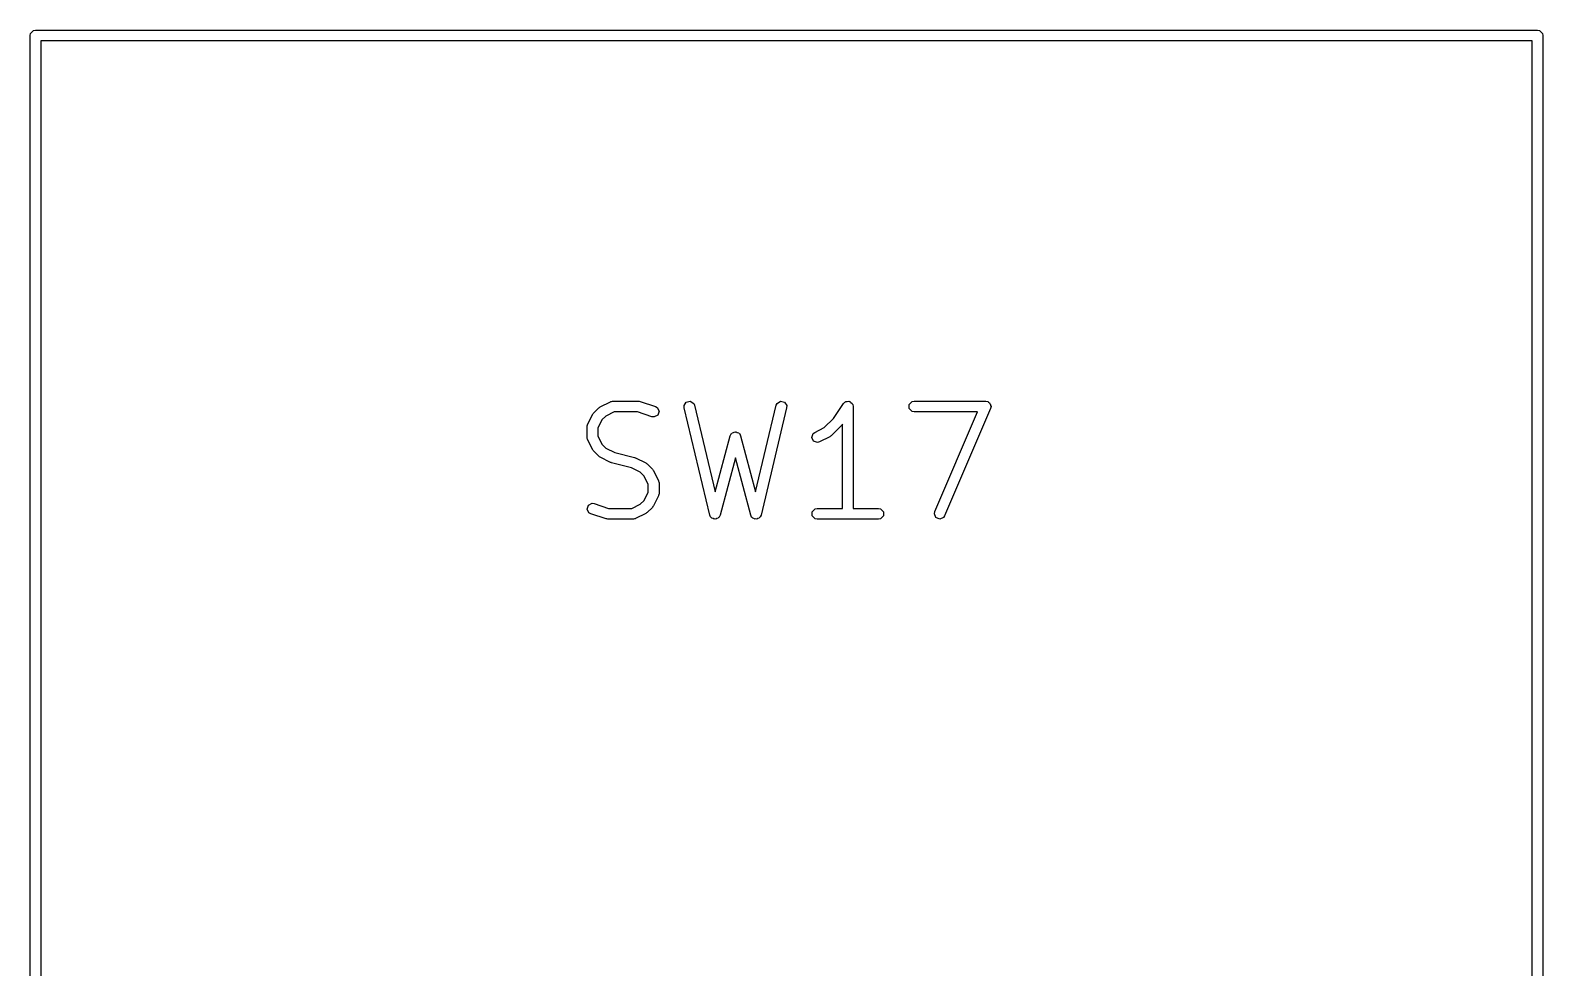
# Model space of a CAD drawing. Extents: x 4.36 to 8.72, y -6.23 to -0.63.
# Drawn here: x 6.687 to 7.243, y -4.632 to -4.287 of the extents above; entities that cross this region are included whole.
import ezdxf

# ---------------------------------------------------------------- set-up
doc = ezdxf.new("R2010")
doc.units = 0
doc.header["$MEASUREMENT"] = 0
doc.layers.add('BLACK', color=7, linetype='CONTINUOUS')

msp = doc.modelspace()

# ---------------------------------------------------------------- linework, layer by layer
at = {"layer": 'BLACK', "linetype": 'CONTINUOUS'}
for p, q in [((6.68744, -4.28941), (6.68759, -4.28866)), ((6.68744, -4.84059), (6.68744, -4.28941)), ((6.68759, -4.28866), (6.68866, -4.28759)), ((6.68866, -4.28759), (6.68941, -4.28744)), ((6.68941, -4.28744), (7.24059, -4.28744)), ((7.24059, -4.28744), (7.24134, -4.28759)), ((7.24134, -4.28759), (7.24241, -4.28866)), ((7.24241, -4.28866), (7.24256, -4.28941)), ((7.24256, -4.28941), (7.24256, -4.84059)), ((6.69138, -4.29138), (6.69138, -4.83862)), ((7.23862, -4.29138), (6.69138, -4.29138)), ((7.23862, -4.83862), (7.23862, -4.29138)), ((6.89663, -4.42564), (6.90038, -4.42377)), ((6.90038, -4.42377), (6.90047, -4.42374)), ((6.90047, -4.42374), (6.9005, -4.42371)), ((6.9005, -4.42371), (6.90081, -4.42365)), ((6.90081, -4.42365), (6.90112, -4.42356)), ((6.90112, -4.42356), (6.90116, -4.42358)), ((6.90116, -4.42358), (6.90126, -4.42356)), ((6.90126, -4.42356), (6.91063, -4.42356)), ((6.91063, -4.42356), (6.91094, -4.42362)), ((6.91094, -4.42362), (6.91125, -4.42366)), ((6.91125, -4.42366), (6.91688, -4.42554)), ((6.92744, -4.42522), (6.92823, -4.42393)), ((6.92823, -4.42393), (6.92969, -4.42358)), ((6.92969, -4.42358), (6.93097, -4.42437)), ((6.96153, -4.42437), (6.96281, -4.42358)), ((6.96281, -4.42358), (6.96428, -4.42393)), ((6.96428, -4.42393), (6.96507, -4.42522)), ((6.98586, -4.42444), (6.9864, -4.42389)), ((6.9864, -4.42389), (6.9866, -4.42385)), ((6.9866, -4.42385), (6.98674, -4.42371)), ((6.98674, -4.42371), (6.98732, -4.42371)), ((6.98732, -4.42371), (6.98788, -4.4236)), ((6.98788, -4.4236), (6.98805, -4.42371)), ((6.98805, -4.42371), (6.98825, -4.42371)), ((6.98825, -4.42371), (6.98866, -4.42411)), ((6.98866, -4.42411), (6.98913, -4.42443)), ((7.01005, -4.42477), (7.01112, -4.42371)), ((7.01112, -4.42371), (7.01187, -4.42356)), ((7.01187, -4.42356), (7.03812, -4.42356)), ((7.03812, -4.42356), (7.03813, -4.42356)), ((7.03813, -4.42356), (7.03814, -4.42356)), ((7.03814, -4.42356), (7.03816, -4.42357)), ((7.03816, -4.42357), (7.03887, -4.42371)), ((7.03887, -4.42371), (7.03915, -4.42399)), ((7.03915, -4.42399), (7.03952, -4.42415)), ((7.03952, -4.42415), (7.03967, -4.42451)), ((6.892, -4.43215), (6.89387, -4.4284)), ((6.89387, -4.4284), (6.89407, -4.42815)), ((6.89407, -4.42815), (6.89424, -4.42789)), ((6.89424, -4.42789), (6.89612, -4.42601)), ((6.89612, -4.42601), (6.89638, -4.42584)), ((6.89638, -4.42584), (6.89663, -4.42564)), ((6.89867, -4.42902), (6.89725, -4.43044)), ((6.90172, -4.4275), (6.89867, -4.42902)), ((6.91031, -4.4275), (6.90172, -4.4275)), ((6.91563, -4.42927), (6.91031, -4.4275)), ((6.9164, -4.42937), (6.91563, -4.42927)), ((6.91774, -4.42869), (6.9164, -4.42937)), ((6.91688, -4.42554), (6.91755, -4.42592)), ((6.91755, -4.42592), (6.91822, -4.42726)), ((6.91822, -4.42726), (6.91774, -4.42869)), ((6.92746, -4.42598), (6.92744, -4.42522)), ((6.93684, -4.46535), (6.92746, -4.42598)), ((6.93097, -4.42437), (6.93129, -4.42507)), ((6.93129, -4.42507), (6.93886, -4.45685)), ((6.95364, -4.45685), (6.96121, -4.42507)), ((6.96504, -4.42598), (6.95567, -4.46535)), ((6.96121, -4.42507), (6.96153, -4.42437)), ((6.96507, -4.42522), (6.96504, -4.42598)), ((6.98222, -4.4299), (6.98586, -4.42444)), ((6.98913, -4.42443), (6.98917, -4.42463)), ((6.98917, -4.42463), (6.98932, -4.42477)), ((6.98932, -4.42477), (6.98947, -4.42553)), ((6.98947, -4.42553), (6.98947, -4.46293)), ((7.01005, -4.42628), (7.01005, -4.42477)), ((7.01112, -4.42735), (7.01005, -4.42628)), ((7.01187, -4.4275), (7.01112, -4.42735)), ((7.03513, -4.4275), (7.01187, -4.4275)), ((7.01943, -4.46412), (7.03513, -4.4275)), ((7.03993, -4.4263), (7.02305, -4.46567)), ((7.03967, -4.42451), (7.03993, -4.42477)), ((7.03993, -4.42477), (7.03993, -4.42518)), ((7.03993, -4.42518), (7.04008, -4.42555)), ((7.04008, -4.42555), (7.03993, -4.42626)), ((7.03993, -4.42626), (7.03993, -4.42628)), ((7.03993, -4.42628), (7.03993, -4.42629)), ((7.03993, -4.42629), (7.03993, -4.4263)), ((6.89179, -4.43303), (6.89181, -4.43293)), ((6.89179, -4.43678), (6.89179, -4.43303)), ((6.8918, -4.43289), (6.89188, -4.43258)), ((6.89181, -4.43293), (6.8918, -4.43289)), ((6.89188, -4.43258), (6.89194, -4.43227)), ((6.89194, -4.43227), (6.89197, -4.43224)), ((6.89197, -4.43224), (6.892, -4.43215)), ((6.89725, -4.43044), (6.89573, -4.43349)), ((6.89573, -4.43349), (6.89573, -4.43631)), ((6.94492, -4.43545), (6.94506, -4.43521)), ((6.94506, -4.43521), (6.94555, -4.43508)), ((6.94555, -4.43508), (6.94599, -4.43483)), ((6.94599, -4.43483), (6.94625, -4.43489)), ((6.94625, -4.43489), (6.94651, -4.43483)), ((6.94651, -4.43483), (6.94695, -4.43508)), ((6.94695, -4.43508), (6.94745, -4.43521)), ((6.94745, -4.43521), (6.94758, -4.43545)), ((6.97476, -4.43549), (6.97537, -4.43502)), ((6.97537, -4.43502), (6.97883, -4.43328)), ((6.97883, -4.43328), (6.98222, -4.4299)), ((6.98514, -4.43254), (6.98139, -4.43629)), ((6.98525, -4.43238), (6.98514, -4.43254)), ((6.98539, -4.43224), (6.98525, -4.43238)), ((6.98553, -4.43203), (6.98539, -4.43224)), ((6.98553, -4.46293), (6.98553, -4.43203)), ((6.89181, -4.43687), (6.89179, -4.43678)), ((6.8918, -4.43692), (6.89181, -4.43687)), ((6.89188, -4.43722), (6.8918, -4.43692)), ((6.89194, -4.43753), (6.89188, -4.43722)), ((6.89197, -4.43756), (6.89194, -4.43753)), ((6.892, -4.43766), (6.89197, -4.43756)), ((6.89387, -4.44141), (6.892, -4.43766)), ((6.89573, -4.43631), (6.89725, -4.43936)), ((6.89725, -4.43936), (6.89867, -4.44078)), ((6.89867, -4.44078), (6.90195, -4.44242)), ((6.93886, -4.45685), (6.94435, -4.43627)), ((6.94435, -4.43627), (6.94469, -4.43558)), ((6.94469, -4.43558), (6.94492, -4.43545)), ((6.94758, -4.43545), (6.94782, -4.43558)), ((6.94782, -4.43558), (6.94815, -4.43627)), ((6.94815, -4.43627), (6.95364, -4.45685)), ((6.97429, -4.43692), (6.97476, -4.43549)), ((6.97496, -4.43826), (6.97429, -4.43692)), ((6.97639, -4.43874), (6.97496, -4.43826)), ((6.97713, -4.43854), (6.97639, -4.43874)), ((6.98088, -4.43666), (6.97713, -4.43854)), ((6.98113, -4.43647), (6.98088, -4.43666)), ((6.98139, -4.43629), (6.98113, -4.43647)), ((6.89407, -4.44166), (6.89387, -4.44141)), ((6.89424, -4.44192), (6.89407, -4.44166)), ((6.89612, -4.44379), (6.89424, -4.44192)), ((6.89638, -4.44397), (6.89612, -4.44379)), ((6.89663, -4.44416), (6.89638, -4.44397)), ((6.90038, -4.44604), (6.89663, -4.44416)), ((6.90059, -4.44609), (6.90038, -4.44604)), ((6.90078, -4.44619), (6.90059, -4.44609)), ((6.90807, -4.44801), (6.90078, -4.44619)), ((6.90195, -4.44242), (6.90923, -4.44424)), ((6.90923, -4.44424), (6.90943, -4.44433)), ((6.90943, -4.44433), (6.90964, -4.44439)), ((6.90964, -4.44439), (6.91339, -4.44626)), ((6.91339, -4.44626), (6.91364, -4.44646)), ((6.91364, -4.44646), (6.9139, -4.44663)), ((6.94625, -4.44442), (6.94066, -4.46541)), ((6.95185, -4.46541), (6.94625, -4.44442)), ((6.91134, -4.44964), (6.90807, -4.44801)), ((6.91276, -4.45107), (6.91134, -4.44964)), ((6.91429, -4.45411), (6.91276, -4.45107)), ((6.9139, -4.44663), (6.91577, -4.44851)), ((6.91577, -4.44851), (6.91595, -4.44877)), ((6.91595, -4.44877), (6.91614, -4.44902)), ((6.91614, -4.44902), (6.91802, -4.45277)), ((6.91276, -4.45998), (6.91429, -4.45693)), ((6.91429, -4.45693), (6.91429, -4.45411)), ((6.91802, -4.45277), (6.91804, -4.45286)), ((6.91804, -4.45286), (6.91807, -4.4529)), ((6.91807, -4.4529), (6.91814, -4.45321)), ((6.91814, -4.45321), (6.91822, -4.45351)), ((6.91822, -4.45754), (6.91814, -4.45784)), ((6.91822, -4.45351), (6.91821, -4.45355)), ((6.91821, -4.45355), (6.91822, -4.45365)), ((6.91822, -4.4574), (6.91821, -4.4575)), ((6.91821, -4.4575), (6.91822, -4.45754)), ((6.91822, -4.45365), (6.91822, -4.4574)), ((6.8918, -4.46316), (6.89227, -4.46173)), ((6.89227, -4.46173), (6.89362, -4.46106)), ((6.89362, -4.46106), (6.89438, -4.46116)), ((6.89438, -4.46116), (6.8997, -4.46293)), ((6.8997, -4.46293), (6.90829, -4.46293)), ((6.90829, -4.46293), (6.91134, -4.46141)), ((6.91134, -4.46141), (6.91276, -4.45998)), ((6.91577, -4.46254), (6.9139, -4.46442)), ((6.91595, -4.46228), (6.91577, -4.46254)), ((6.91614, -4.46203), (6.91595, -4.46228)), ((6.91802, -4.45828), (6.91614, -4.46203)), ((6.91804, -4.45818), (6.91802, -4.45828)), ((6.91807, -4.45815), (6.91804, -4.45818)), ((6.91814, -4.45784), (6.91807, -4.45815)), ((6.97443, -4.46415), (6.9755, -4.46308)), ((6.9755, -4.46308), (6.97625, -4.46293)), ((6.97625, -4.46293), (6.98553, -4.46293)), ((6.98947, -4.46293), (6.99875, -4.46293)), ((6.99875, -4.46293), (6.9995, -4.46308)), ((6.9995, -4.46308), (7.00056, -4.46415)), ((6.89247, -4.46451), (6.8918, -4.46316)), ((6.89314, -4.46489), (6.89247, -4.46451)), ((6.89876, -4.46677), (6.89314, -4.46489)), ((6.89907, -4.46681), (6.89876, -4.46677)), ((6.89938, -4.46687), (6.89907, -4.46681)), ((6.90876, -4.46687), (6.89938, -4.46687)), ((6.90885, -4.46685), (6.90876, -4.46687)), ((6.9089, -4.46686), (6.90885, -4.46685)), ((6.9092, -4.46678), (6.9089, -4.46686)), ((6.90951, -4.46672), (6.9092, -4.46678)), ((6.90954, -4.46669), (6.90951, -4.46672)), ((6.90964, -4.46666), (6.90954, -4.46669)), ((6.91339, -4.46478), (6.90964, -4.46666)), ((6.91364, -4.46459), (6.91339, -4.46478)), ((6.9139, -4.46442), (6.91364, -4.46459)), ((6.93716, -4.46605), (6.93684, -4.46535)), ((6.93741, -4.46621), (6.93716, -4.46605)), ((6.93756, -4.46646), (6.93741, -4.46621)), ((6.93803, -4.46659), (6.93756, -4.46646)), ((6.93844, -4.46684), (6.93803, -4.46659)), ((6.93873, -4.46677), (6.93844, -4.46684)), ((6.93901, -4.46685), (6.93873, -4.46677)), ((6.93943, -4.46661), (6.93901, -4.46685)), ((6.93991, -4.46649), (6.93943, -4.46661)), ((6.94006, -4.46624), (6.93991, -4.46649)), ((6.94032, -4.46609), (6.94006, -4.46624)), ((6.94066, -4.46541), (6.94032, -4.46609)), ((6.95219, -4.46609), (6.95185, -4.46541)), ((6.95244, -4.46624), (6.95219, -4.46609)), ((6.9526, -4.46649), (6.95244, -4.46624)), ((6.95307, -4.46661), (6.9526, -4.46649)), ((6.95349, -4.46685), (6.95307, -4.46661)), ((6.95378, -4.46677), (6.95349, -4.46685)), ((6.95406, -4.46684), (6.95378, -4.46677)), ((6.95448, -4.46659), (6.95406, -4.46684)), ((6.95495, -4.46646), (6.95448, -4.46659)), ((6.9551, -4.46621), (6.95495, -4.46646)), ((6.95535, -4.46605), (6.9551, -4.46621)), ((6.95567, -4.46535), (6.95535, -4.46605)), ((6.97443, -4.46565), (6.97443, -4.46415)), ((6.9755, -4.46672), (6.97443, -4.46565)), ((6.97625, -4.46687), (6.9755, -4.46672)), ((6.99875, -4.46687), (6.97625, -4.46687)), ((6.9995, -4.46672), (6.99875, -4.46687)), ((7.00056, -4.46565), (6.9995, -4.46672)), ((7.00056, -4.46415), (7.00056, -4.46565)), ((7.01927, -4.46487), (7.01943, -4.46412)), ((7.01983, -4.46627), (7.01927, -4.46487)), ((7.02122, -4.46687), (7.01983, -4.46627)), ((7.02262, -4.46631), (7.02122, -4.46687)), ((7.02305, -4.46567), (7.02262, -4.46631))]:
    msp.add_line(p, q, dxfattribs=at)

doc.saveas('drawing.dxf')
